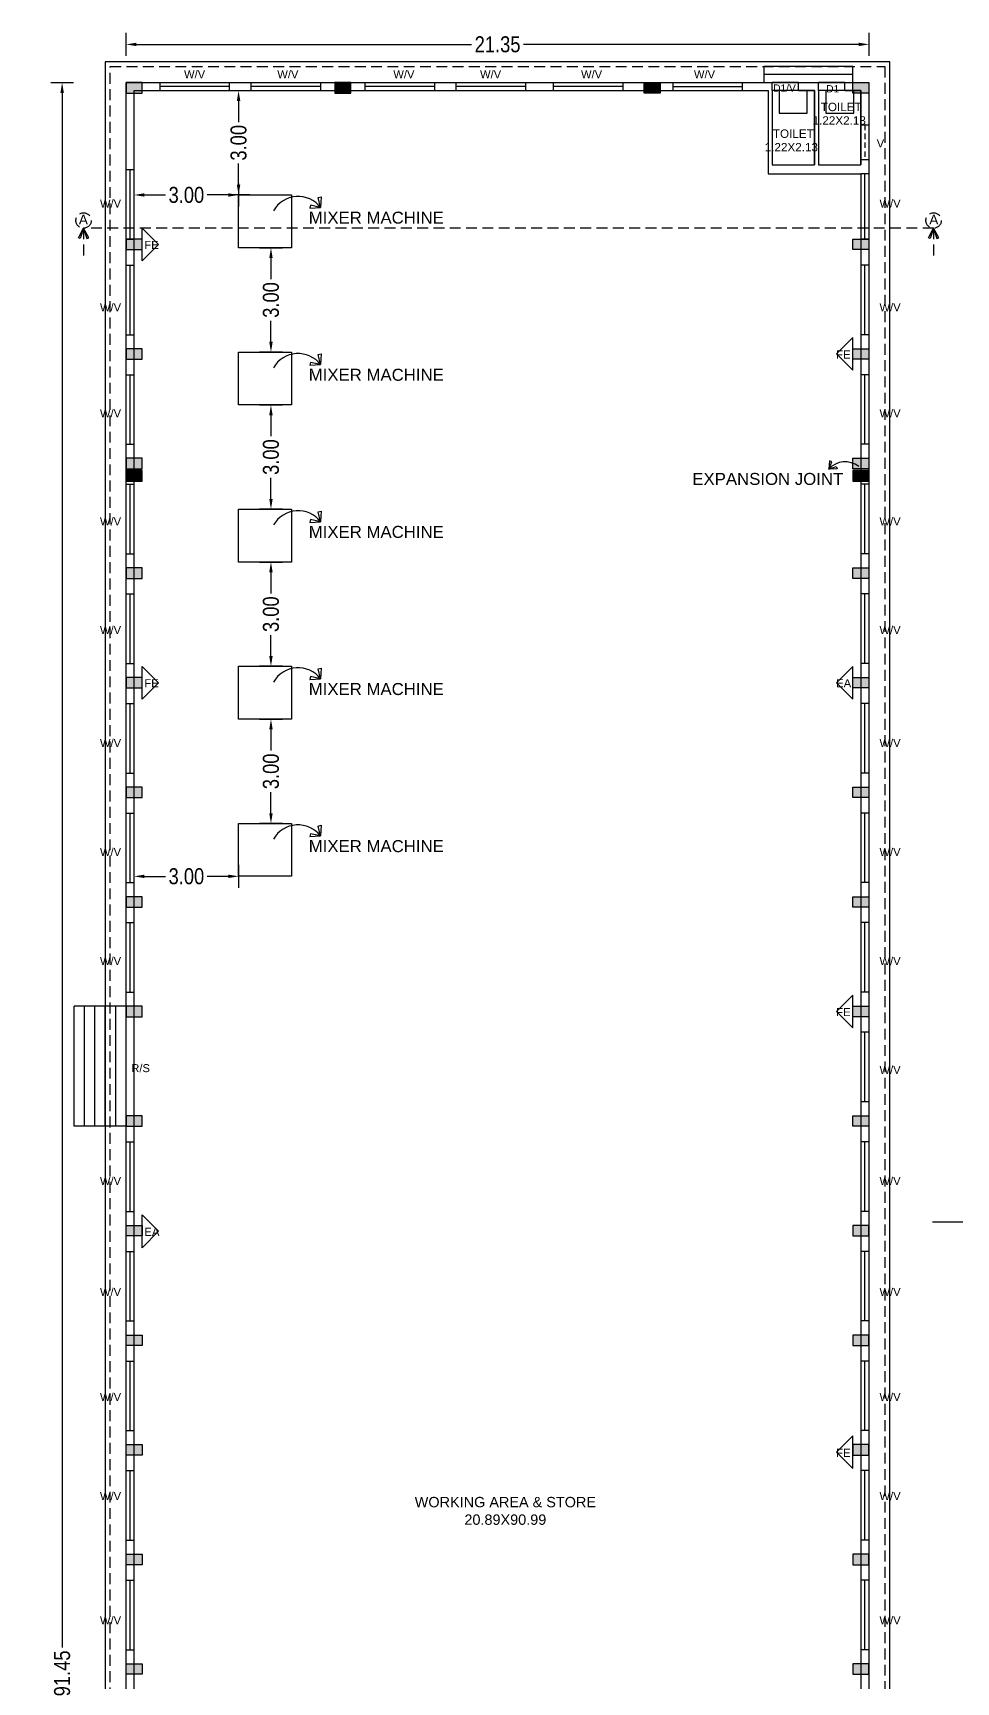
# Model space of a CAD drawing. Header units: metres. Extents: x 3177 to 3482, y -851 to -750.
# Drawn here: x 3177.24 to 3203.78, y -802.84 to -755.44 of the extents above; entities that cross this region are included whole.
import ezdxf

# ---------------------------------------------------------------- set-up
doc = ezdxf.new("R2010")
doc.units = ezdxf.units.M
doc.header["$LTSCALE"] = 1.25
doc.header["$MEASUREMENT"] = 0
doc.linetypes.add('AUDIT_I_220520063047-5', pattern=[0])
doc.linetypes.add('HIDDEN', pattern=[0.375, 0.25, -0.125])
doc.layers.get('Defpoints').update_dxf_attribs({"linetype": 'AUDIT_I_220520063047-5'})
doc.layers.add('BLK_1_COVERED_AREA', color=140, linetype='Continuous', plot=False)
for name, color, linetype in [('BLK_1_FLR_0_BLT_UP_AREA', 7, 'Continuous'), ('BLK_1_FLR_0_CARPET_AREA', 1, 'Continuous'), ('BLK_1_FLR_0_CHAJJA', 6, 'Continuous'), ('BLK_1_FLR_0_REGULAR_ROOM_1', 117, 'Continuous'), ('BLK_1_FLR_0_ROOM_1_LIGHT_VENTILATION_1', 7, 'Continuous'), ('BLK_1_FLR_0_URINAL', 235, 'Continuous'), ('BLK_1_FLR_0_WATER_CLOSET', 213, 'Continuous'), ('TOILET_VENTILATION', 6, 'Continuous'), ('WORKSHOP_AREA', 7, 'Continuous')]:
    doc.layers.add(name, color=color, linetype=linetype)
doc.styles.add('ARIAL', font='arial.ttf', dxfattribs={"height": 9.5})
doc.styles.add('ROOM TEXT 10.5', font='swissc.ttf')
doc.styles.add('style1', font='arial.ttf')
doc.dimstyles.new('plan outer', dxfattribs={"dimtxt": 0.46, "dimasz": 0.13, "dimexe": 0.18, "dimexo": 0.0625, "dimgap": 0.09, "dimtad": 0, "dimzin": 0, "dimdsep": 46, "dimtxsty": 'ROOM TEXT 10.5', "dimblk": 'A1', "dimcen": 0.09, "dimse1": 1, "dimse2": 1, "dimazin": 0, "dimtfac": 1, "dimtofl": 0, "dimtmove": 0, "dimatfit": 3, "dimfxl": 0, "dimtolj": 1, "dimtzin": 0, "dimarcsym": 0})

# ---------------------------------------------------------------- blocks, each defined once
blk = doc.blocks.new('A1')
at = {"color": 8, "lineweight": -2}
blk.add_line((0, 2.52), (0, -2.52), dxfattribs=at)
blk.add_solid([(-2.27, 0.38), (-2.27, -0.38), (0, 0)], dxfattribs=at)
blk = doc.blocks.new('*D1')
at = {"color": 0, "lineweight": -2, "ltscale": 25}
for p, q in [((3178.083, -756.994), (3178.083, -801.841)), ((3178.083, -848.184), (3178.083, -803.337))]:
    blk.add_line(p, q, dxfattribs=at)
at = {"layer": 'Defpoints', "color": 0, "linetype": 'ByBlock', "lineweight": -2, "ltscale": 25}
for p in [(3177.245, -756.864), (3178.083, -756.864), (3177.245, -848.314)]:
    blk.add_point(p, dxfattribs=at)
at = {"color": 0, "linetype": 'ByBlock', "lineweight": -2, "ltscale": 25, "xscale": 0.13, "yscale": 0.13, "zscale": 0.13}
for p, rotation in [((3178.083, -756.864), 90), ((3178.083, -848.314), 270)]:
    blk.add_blockref('A1', p, dxfattribs=dict(at, rotation=rotation))
at = {"color": 0, "linetype": 'ByBlock', "ltscale": 25, "insert": (3178.083, -802.589), "char_height": 0.46, "attachment_point": 5, "rotation": 90, "style": 'ROOM TEXT 10.5'}
blk.add_mtext('\\A1;91.45', dxfattribs=at)
blk = doc.blocks.new('*D2')
at = {"color": 0, "lineweight": -2, "ltscale": 25}
for p, q in [((3180.054, -755.766), (3189.854, -755.766)), ((3201.144, -755.766), (3191.344, -755.766))]:
    blk.add_line(p, q, dxfattribs=at)
at = {"layer": 'Defpoints', "color": 0, "linetype": 'ByBlock', "lineweight": -2, "ltscale": 25}
for p in [(3179.924, -755.766), (3179.924, -757.778), (3201.274, -757.778)]:
    blk.add_point(p, dxfattribs=at)
at = {"color": 0, "linetype": 'ByBlock', "lineweight": -2, "ltscale": 25, "xscale": 0.13, "yscale": 0.13, "zscale": 0.13, "rotation": 180}
blk.add_blockref('A1', (3179.924, -755.766), dxfattribs=at)
at = {"color": 0, "linetype": 'ByBlock', "lineweight": -2, "ltscale": 25, "xscale": 0.13, "yscale": 0.13, "zscale": 0.13}
blk.add_blockref('A1', (3201.274, -755.766), dxfattribs=at)
at = {"color": 0, "linetype": 'ByBlock', "ltscale": 25, "insert": (3190.599, -755.766), "char_height": 0.46, "attachment_point": 5, "style": 'ROOM TEXT 10.5'}
blk.add_mtext('\\A1;21.35', dxfattribs=at)
blk = doc.blocks.new('*D3')
at = {"color": 0, "lineweight": -2, "ltscale": 25}
for p, q in [((3183.154, -757.224), (3183.154, -757.997)), ((3183.154, -759.964), (3183.154, -759.191))]:
    blk.add_line(p, q, dxfattribs=at)
at = {"layer": 'Defpoints', "color": 0, "linetype": 'ByBlock', "lineweight": -2, "ltscale": 25}
for p in [(3183.154, -757.094), (3183.154, -757.094), (3183.154, -760.094)]:
    blk.add_point(p, dxfattribs=at)
at = {"color": 0, "linetype": 'ByBlock', "lineweight": -2, "ltscale": 25, "xscale": 0.13, "yscale": 0.13, "zscale": 0.13}
for p, rotation in [((3183.154, -757.094), 90), ((3183.154, -760.094), 270)]:
    blk.add_blockref('A1', p, dxfattribs=dict(at, rotation=rotation))
at = {"color": 0, "linetype": 'ByBlock', "ltscale": 25, "insert": (3183.154, -758.594), "char_height": 0.46, "attachment_point": 5, "rotation": 90, "style": 'ROOM TEXT 10.5'}
blk.add_mtext('\\A1;3.00', dxfattribs=at)
blk = doc.blocks.new('*D4')
at = {"color": 0, "lineweight": -2, "ltscale": 25}
for p, q in [((3180.284, -760.094), (3181.057, -760.094)), ((3183.024, -760.094), (3182.251, -760.094))]:
    blk.add_line(p, q, dxfattribs=at)
at = {"layer": 'Defpoints', "color": 0, "linetype": 'ByBlock', "lineweight": -2, "ltscale": 25}
for p in [(3180.154, -760.094), (3183.154, -760.094), (3183.154, -760.094)]:
    blk.add_point(p, dxfattribs=at)
at = {"color": 0, "linetype": 'ByBlock', "lineweight": -2, "ltscale": 25, "xscale": 0.13, "yscale": 0.13, "zscale": 0.13, "rotation": 180}
blk.add_blockref('A1', (3180.154, -760.094), dxfattribs=at)
at = {"color": 0, "linetype": 'ByBlock', "lineweight": -2, "ltscale": 25, "xscale": 0.13, "yscale": 0.13, "zscale": 0.13}
blk.add_blockref('A1', (3183.154, -760.094), dxfattribs=at)
at = {"color": 0, "linetype": 'ByBlock', "ltscale": 25, "insert": (3181.654, -760.094), "char_height": 0.46, "attachment_point": 5, "style": 'ROOM TEXT 10.5'}
blk.add_mtext('\\A1;3.00', dxfattribs=at)
blk = doc.blocks.new('*D5')
at = {"color": 0, "lineweight": -2, "ltscale": 25}
for p, q in [((3184.085, -761.744), (3184.085, -762.515)), ((3184.085, -764.48), (3184.085, -763.709))]:
    blk.add_line(p, q, dxfattribs=at)
at = {"layer": 'Defpoints', "color": 0, "linetype": 'ByBlock', "lineweight": -2, "ltscale": 25}
for p in [(3184.085, -761.614), (3184.085, -764.61), (3184.085, -764.61)]:
    blk.add_point(p, dxfattribs=at)
at = {"color": 0, "linetype": 'ByBlock', "lineweight": -2, "ltscale": 25, "xscale": 0.13, "yscale": 0.13, "zscale": 0.13}
for p, rotation in [((3184.085, -761.614), 90), ((3184.085, -764.61), 270)]:
    blk.add_blockref('A1', p, dxfattribs=dict(at, rotation=rotation))
at = {"color": 0, "linetype": 'ByBlock', "ltscale": 25, "insert": (3184.085, -763.112), "char_height": 0.46, "attachment_point": 5, "rotation": 90, "style": 'ROOM TEXT 10.5'}
blk.add_mtext('\\A1;3.00', dxfattribs=at)
blk = doc.blocks.new('*D6')
at = {"color": 0, "lineweight": -2, "ltscale": 25}
for p, q in [((3184.085, -766.26), (3184.085, -767.031)), ((3184.085, -768.996), (3184.085, -768.225))]:
    blk.add_line(p, q, dxfattribs=at)
at = {"layer": 'Defpoints', "color": 0, "linetype": 'ByBlock', "lineweight": -2, "ltscale": 25}
for p in [(3184.085, -766.13), (3184.085, -769.126), (3184.085, -769.126)]:
    blk.add_point(p, dxfattribs=at)
at = {"color": 0, "linetype": 'ByBlock', "lineweight": -2, "ltscale": 25, "xscale": 0.13, "yscale": 0.13, "zscale": 0.13}
for p, rotation in [((3184.085, -766.13), 90), ((3184.085, -769.126), 270)]:
    blk.add_blockref('A1', p, dxfattribs=dict(at, rotation=rotation))
at = {"color": 0, "linetype": 'ByBlock', "ltscale": 25, "insert": (3184.085, -767.628), "char_height": 0.46, "attachment_point": 5, "rotation": 90, "style": 'ROOM TEXT 10.5'}
blk.add_mtext('\\A1;3.00', dxfattribs=at)
blk = doc.blocks.new('*D7')
at = {"color": 0, "lineweight": -2, "ltscale": 25}
for p, q in [((3184.085, -770.776), (3184.085, -771.547)), ((3184.085, -773.512), (3184.085, -772.742))]:
    blk.add_line(p, q, dxfattribs=at)
at = {"layer": 'Defpoints', "color": 0, "linetype": 'ByBlock', "lineweight": -2, "ltscale": 25}
for p in [(3184.085, -770.646), (3184.085, -773.642), (3184.085, -773.642)]:
    blk.add_point(p, dxfattribs=at)
at = {"color": 0, "linetype": 'ByBlock', "lineweight": -2, "ltscale": 25, "xscale": 0.13, "yscale": 0.13, "zscale": 0.13}
for p, rotation in [((3184.085, -770.646), 90), ((3184.085, -773.642), 270)]:
    blk.add_blockref('A1', p, dxfattribs=dict(at, rotation=rotation))
at = {"color": 0, "linetype": 'ByBlock', "ltscale": 25, "insert": (3184.085, -772.144), "char_height": 0.46, "attachment_point": 5, "rotation": 90, "style": 'ROOM TEXT 10.5'}
blk.add_mtext('\\A1;3.00', dxfattribs=at)
blk = doc.blocks.new('*D8')
at = {"color": 0, "lineweight": -2, "ltscale": 25}
for p, q in [((3184.085, -775.292), (3184.085, -776.063)), ((3184.085, -778.029), (3184.085, -777.258))]:
    blk.add_line(p, q, dxfattribs=at)
at = {"layer": 'Defpoints', "color": 0, "linetype": 'ByBlock', "lineweight": -2, "ltscale": 25}
for p in [(3184.085, -775.162), (3184.085, -778.159), (3184.085, -778.159)]:
    blk.add_point(p, dxfattribs=at)
at = {"color": 0, "linetype": 'ByBlock', "lineweight": -2, "ltscale": 25, "xscale": 0.13, "yscale": 0.13, "zscale": 0.13}
for p, rotation in [((3184.085, -775.162), 90), ((3184.085, -778.159), 270)]:
    blk.add_blockref('A1', p, dxfattribs=dict(at, rotation=rotation))
at = {"color": 0, "linetype": 'ByBlock', "ltscale": 25, "insert": (3184.085, -776.661), "char_height": 0.46, "attachment_point": 5, "rotation": 90, "style": 'ROOM TEXT 10.5'}
blk.add_mtext('\\A1;3.00', dxfattribs=at)
blk = doc.blocks.new('*D9')
at = {"color": 0, "lineweight": -2, "ltscale": 25}
for p, q in [((3180.284, -779.679), (3181.057, -779.679)), ((3183.024, -779.679), (3182.251, -779.679))]:
    blk.add_line(p, q, dxfattribs=at)
at = {"layer": 'Defpoints', "color": 0, "linetype": 'ByBlock', "lineweight": -2, "ltscale": 25}
for p in [(3180.154, -779.679), (3180.154, -779.679), (3183.154, -779.679)]:
    blk.add_point(p, dxfattribs=at)
at = {"color": 0, "linetype": 'ByBlock', "lineweight": -2, "ltscale": 25, "xscale": 0.13, "yscale": 0.13, "zscale": 0.13}
for p, rotation in [((3180.154, -779.679), 179.9999999999978), ((3183.154, -779.679), 359.9999999999978)]:
    blk.add_blockref('A1', p, dxfattribs=dict(at, rotation=rotation))
at = {"color": 0, "linetype": 'ByBlock', "ltscale": 25, "insert": (3181.654, -779.679), "char_height": 0.46, "attachment_point": 5, "style": 'ROOM TEXT 10.5'}
blk.add_mtext('\\A1;3.00', dxfattribs=at)

msp = doc.modelspace()

# ---------------------------------------------------------------- hatches: boundary and pattern name
at = {"linetype": 'ByBlock', "ltscale": 25}
h = msp.add_hatch(color=0, dxfattribs=at)
h.dxf.hatch_style = 1
h.paths.add_polyline_path([(3195.274, -757.16394), (3194.814, -757.16394), (3194.814, -756.86394), (3195.274, -756.86394)])
h.paths.add_polyline_path([(3185.924, -757.16394), (3186.384, -757.16394), (3186.384, -756.86394), (3185.924, -756.86394)])
h.paths.add_polyline_path([(3195.274, -848.01394), (3194.814, -848.01394), (3194.814, -848.31394), (3195.274, -848.31394)])
h.paths.add_polyline_path([(3185.924, -848.01394), (3186.384, -848.01394), (3186.384, -848.31394), (3185.924, -848.31394)])
h.paths.add_polyline_path([(3201.274, -843.56394), (3200.814, -843.56394), (3200.814, -843.86394), (3201.274, -843.86394)])
h.paths.add_polyline_path([(3179.924, -843.56394), (3180.384, -843.56394), (3180.384, -843.86394), (3179.924, -843.86394)])
h.paths.add_polyline_path([(3201.274, -840.06394), (3200.814, -840.06394), (3200.814, -840.36394), (3201.274, -840.36394)])
h.paths.add_polyline_path([(3179.924, -840.06394), (3180.384, -840.06394), (3180.384, -840.36394), (3179.924, -840.36394)])
h.paths.add_polyline_path([(3201.274, -836.56394), (3200.814, -836.56394), (3200.814, -836.86394), (3201.274, -836.86394)])
h.paths.add_polyline_path([(3179.924, -836.56394), (3180.384, -836.56394), (3180.384, -836.86394), (3179.924, -836.86394)])
h.paths.add_polyline_path([(3201.274, -833.06394), (3200.814, -833.06394), (3200.814, -833.36394), (3201.274, -833.36394)])
h.paths.add_polyline_path([(3179.924, -833.06394), (3180.384, -833.06394), (3180.384, -833.36394), (3179.924, -833.36394)])
h.paths.add_polyline_path([(3201.274, -829.56394), (3200.814, -829.56394), (3200.814, -829.86394), (3201.274, -829.86394)])
h.paths.add_polyline_path([(3179.924, -829.56394), (3180.384, -829.56394), (3180.384, -829.86394), (3179.924, -829.86394)])
h.paths.add_polyline_path([(3201.274, -826.06394), (3200.814, -826.06394), (3200.814, -826.36394), (3201.274, -826.36394)])
h.paths.add_polyline_path([(3179.924, -826.06394), (3180.384, -826.06394), (3180.384, -826.36394), (3179.924, -826.36394)])
h.paths.add_polyline_path([(3201.274, -822.56394), (3200.814, -822.56394), (3200.814, -822.86394), (3201.274, -822.86394)])
h.paths.add_polyline_path([(3179.924, -822.56394), (3180.384, -822.56394), (3180.384, -822.86394), (3179.924, -822.86394)])
h.paths.add_polyline_path([(3201.274, -848.01394), (3200.814, -848.01394), (3200.814, -848.31394), (3201.274, -848.31394)])
h.paths.add_polyline_path([(3179.924, -848.01394), (3180.384, -848.01394), (3180.384, -848.31394), (3179.924, -848.31394)])
h.paths.add_polyline_path([(3201.274, -819.06394), (3200.814, -819.06394), (3200.814, -819.36394), (3201.274, -819.36394)])
h.paths.add_polyline_path([(3179.924, -819.06394), (3180.384, -819.06394), (3180.384, -819.36394), (3179.924, -819.36394)])
h.paths.add_polyline_path([(3201.274, -815.56394), (3200.814, -815.56394), (3200.814, -815.86394), (3201.274, -815.86394)])
h.paths.add_polyline_path([(3179.924, -815.56394), (3180.384, -815.56394), (3180.384, -815.86394), (3179.924, -815.86394)])
h.paths.add_polyline_path([(3201.274, -812.06394), (3200.814, -812.06394), (3200.814, -812.36394), (3201.274, -812.36394)])
h.paths.add_polyline_path([(3179.924, -812.06394), (3180.384, -812.06394), (3180.384, -812.36394), (3179.924, -812.36394)])
h.paths.add_polyline_path([(3201.274, -808.61394), (3200.814, -808.61394), (3200.814, -808.91394), (3201.274, -808.91394)])
h.paths.add_polyline_path([(3179.924, -808.61394), (3180.384, -808.61394), (3180.384, -808.91394), (3179.924, -808.91394)])
h.paths.add_polyline_path([(3201.274, -805.46394), (3200.814, -805.46394), (3200.814, -805.76394), (3201.274, -805.76394)])
h.paths.add_polyline_path([(3179.924, -805.46394), (3180.384, -805.46394), (3180.384, -805.76394), (3179.924, -805.76394)])
h.paths.add_polyline_path([(3201.274, -802.31394), (3200.814, -802.31394), (3200.814, -802.61394), (3201.274, -802.61394)])
h.paths.add_polyline_path([(3179.924, -802.31394), (3180.384, -802.31394), (3180.384, -802.61394), (3179.924, -802.61394)])
h.paths.add_polyline_path([(3201.274, -799.16394), (3200.814, -799.16394), (3200.814, -799.46394), (3201.274, -799.46394)])
h.paths.add_polyline_path([(3179.924, -799.16394), (3180.384, -799.16394), (3180.384, -799.46394), (3179.924, -799.46394)])
h.paths.add_polyline_path([(3201.274, -796.01394), (3200.814, -796.01394), (3200.814, -796.31394), (3201.274, -796.31394)])
h.paths.add_polyline_path([(3179.924, -796.01394), (3180.384, -796.01394), (3180.384, -796.31394), (3179.924, -796.31394)])
h.paths.add_polyline_path([(3201.274, -792.86394), (3200.814, -792.86394), (3200.814, -793.16394), (3201.274, -793.16394)])
h.paths.add_polyline_path([(3179.924, -792.86394), (3180.384, -792.86394), (3180.384, -793.16394), (3179.924, -793.16394)])
h.paths.add_polyline_path([(3201.274, -789.71394), (3200.814, -789.71394), (3200.814, -790.01394), (3201.274, -790.01394)])
h.paths.add_polyline_path([(3179.924, -789.71394), (3180.384, -789.71394), (3180.384, -790.01394), (3179.924, -790.01394)])
h.paths.add_polyline_path([(3201.274, -786.86394), (3200.814, -786.86394), (3200.814, -786.56394), (3201.274, -786.56394)])
h.paths.add_polyline_path([(3179.924, -786.86394), (3180.384, -786.86394), (3180.384, -786.56394), (3179.924, -786.56394)])
h.paths.add_polyline_path([(3201.274, -783.71394), (3200.814, -783.71394), (3200.814, -783.41394), (3201.274, -783.41394)])
h.paths.add_polyline_path([(3179.924, -783.71394), (3180.384, -783.71394), (3180.384, -783.41394), (3179.924, -783.41394)])
h.paths.add_polyline_path([(3201.274, -780.56394), (3200.814, -780.56394), (3200.814, -780.26394), (3201.274, -780.26394)])
h.paths.add_polyline_path([(3179.924, -780.56394), (3180.384, -780.56394), (3180.384, -780.26394), (3179.924, -780.26394)])
h.paths.add_polyline_path([(3201.274, -777.41394), (3200.814, -777.41394), (3200.814, -777.11394), (3201.274, -777.11394)])
h.paths.add_polyline_path([(3179.924, -777.41394), (3180.384, -777.41394), (3180.384, -777.11394), (3179.924, -777.11394)])
h.paths.add_polyline_path([(3201.274, -774.26394), (3200.814, -774.26394), (3200.814, -773.96394), (3201.274, -773.96394)])
h.paths.add_polyline_path([(3179.924, -774.26394), (3180.384, -774.26394), (3180.384, -773.96394), (3179.924, -773.96394)])
h.paths.add_polyline_path([(3201.274, -771.11394), (3200.814, -771.11394), (3200.814, -770.81394), (3201.274, -770.81394)])
h.paths.add_polyline_path([(3179.924, -771.11394), (3180.384, -771.11394), (3180.384, -770.81394), (3179.924, -770.81394)])
h.paths.add_polyline_path([(3201.274, -767.96394), (3200.814, -767.96394), (3200.814, -767.66394), (3201.274, -767.66394)])
h.paths.add_polyline_path([(3179.924, -767.96394), (3180.384, -767.96394), (3180.384, -767.66394), (3179.924, -767.66394)])
h.paths.add_polyline_path([(3201.274, -764.81394), (3200.814, -764.81394), (3200.814, -764.51394), (3201.274, -764.51394)])
h.paths.add_polyline_path([(3179.924, -764.81394), (3180.384, -764.81394), (3180.384, -764.51394), (3179.924, -764.51394)])
h.paths.add_polyline_path([(3201.274, -761.66394), (3200.814, -761.66394), (3200.814, -761.36394), (3201.274, -761.36394)])
h.paths.add_polyline_path([(3179.924, -761.66394), (3180.384, -761.66394), (3180.384, -761.36394), (3179.924, -761.36394)])
h.paths.add_polyline_path([(3201.274, -757.16394), (3200.814, -757.16394), (3200.814, -756.86394), (3201.274, -756.86394)])
h.paths.add_polyline_path([(3179.924, -757.16394), (3180.384, -757.16394), (3180.384, -756.86394), (3179.924, -756.86394)])
h = msp.add_hatch(color=0, dxfattribs=at)
h.dxf.hatch_style = 1
h.paths.add_polyline_path([(3185.924, -757.16394), (3186.384, -757.16394), (3186.384, -756.86394), (3185.924, -756.86394)])
h = msp.add_hatch(color=0, dxfattribs=at)
h.dxf.hatch_style = 1
h.paths.add_polyline_path([(3195.274, -757.16394), (3194.814, -757.16394), (3194.814, -756.86394), (3195.274, -756.86394)])
h = msp.add_hatch(color=0, dxfattribs=at)
h.dxf.hatch_style = 1
h.paths.add_polyline_path([(3180.384, -768.01695), (3179.924, -768.01695), (3179.924, -768.31695), (3180.384, -768.31695)])
h = msp.add_hatch(color=0, dxfattribs=at)
h.dxf.hatch_style = 1
h.paths.add_polyline_path([(3201.274, -768.01695), (3200.814, -768.01695), (3200.814, -768.31695), (3201.274, -768.31695)])

# ---------------------------------------------------------------- linework, layer by layer
at = {"color": 0, "linetype": 'ByBlock', "ltscale": 25}
for p, q in [((3200.814, -756.40394), (3198.259, -756.40394)), ((3198.259, -756.86394), (3198.259, -756.40394)), ((3200.814, -756.86394), (3200.814, -756.40394)), ((3200.814, -756.63394), (3198.259, -756.63394)), ((3198.489, -757.09394), (3198.489, -756.86394)), ((3199.249, -756.86394), (3198.489, -756.86394)), ((3199.249, -757.09394), (3199.249, -756.86394)), ((3199.824, -757.09394), (3199.824, -756.86394)), ((3200.584, -756.86394), (3199.824, -756.86394)), ((3200.584, -757.09394), (3200.584, -756.86394)), ((3201.044, -758.07394), (3201.274, -758.07394)), ((3201.044, -759.07394), (3201.274, -759.07394)), ((3185.44119, -760.16772), (3185.52416, -760.14689)), ((3185.51317, -760.45442), (3185.44119, -760.16772)), ((3185.52416, -760.14689), (3185.51317, -760.45442)), ((3185.22471, -760.38986), (3185.20603, -760.47334)), ((3185.20603, -760.47334), (3185.51317, -760.45442)), ((3185.51317, -760.45442), (3185.22471, -760.38986)), ((3185.22471, -764.90603), (3185.20603, -764.98951)), ((3185.20603, -764.98951), (3185.51317, -764.97058)), ((3185.51317, -764.97058), (3185.22471, -764.90603)), ((3185.44119, -764.68388), (3185.52416, -764.66305)), ((3185.51317, -764.97058), (3185.44119, -764.68388)), ((3185.52416, -764.66305), (3185.51317, -764.97058)), ((3200.13973, -767.73861), (3200.11611, -767.97833)), ((3200.11611, -767.97833), (3200.20325, -767.7645)), ((3200.20325, -767.7645), (3200.13973, -767.73861)), ((3200.11611, -767.97833), (3200.33394, -767.90172)), ((3200.3567, -767.96643), (3200.11611, -767.97833)), ((3200.33394, -767.90172), (3200.3567, -767.96643)), ((3185.44119, -769.20005), (3185.52416, -769.17922)), ((3185.51317, -769.48675), (3185.44119, -769.20005)), ((3185.52416, -769.17922), (3185.51317, -769.48675)), ((3185.22471, -769.4222), (3185.20603, -769.50568)), ((3185.20603, -769.50568), (3185.51317, -769.48675)), ((3185.51317, -769.48675), (3185.22471, -769.4222)), ((3185.22471, -773.93837), (3185.20603, -774.02184)), ((3185.20603, -774.02184), (3185.51317, -774.00292)), ((3185.51317, -774.00292), (3185.22471, -773.93837)), ((3185.44119, -773.71622), (3185.52416, -773.69539)), ((3185.51317, -774.00292), (3185.44119, -773.71622)), ((3185.52416, -773.69539), (3185.51317, -774.00292)), ((3185.44119, -778.23239), (3185.52416, -778.21156)), ((3185.51317, -778.51909), (3185.44119, -778.23239)), ((3185.52416, -778.21156), (3185.51317, -778.51909)), ((3185.22471, -778.45453), (3185.20603, -778.53801)), ((3185.20603, -778.53801), (3185.51317, -778.51909)), ((3185.51317, -778.51909), (3185.22471, -778.45453)), ((3178.424, -786.86394), (3178.424, -783.41394)), ((3179.924, -783.41394), (3178.424, -783.41394)), ((3178.724, -786.86394), (3178.724, -783.41394)), ((3179.024, -786.86394), (3179.024, -783.41394)), ((3179.324, -786.86394), (3179.324, -783.41394)), ((3179.624, -786.86394), (3179.624, -783.41394)), ((3179.924, -786.56394), (3179.924, -783.71394)), ((3179.924, -786.86394), (3178.424, -786.86394))]:
    msp.add_line(p, q, dxfattribs=at)
at = {"color": 0, "ltscale": 25}
for p, q in [((3179.924, -756.86394), (3198.489, -756.86394)), ((3179.924, -783.71394), (3179.924, -756.86394)), ((3180.88834, -756.86394), (3180.88834, -757.09394)), ((3182.88834, -756.86394), (3182.88834, -757.09394)), ((3183.51126, -756.86394), (3183.51126, -757.09394)), ((3185.51126, -756.86394), (3185.51126, -757.09394)), ((3186.78489, -756.86394), (3186.78489, -757.09394)), ((3188.78489, -756.86394), (3188.78489, -757.09394)), ((3189.40215, -756.86394), (3189.40215, -757.09394)), ((3191.40215, -756.86394), (3191.40215, -757.09394)), ((3192.20076, -756.86394), (3192.20076, -757.09394)), ((3194.20076, -756.86394), (3194.20076, -757.09394)), ((3195.6322, -756.86394), (3195.6322, -757.09394)), ((3197.6322, -756.86394), (3197.6322, -757.09394)), ((3199.249, -756.86394), (3199.824, -756.86394)), ((3200.584, -756.86394), (3201.274, -756.86394)), ((3201.274, -756.86394), (3201.274, -848.31394)), ((3180.154, -757.09394), (3198.374, -757.09394)), ((3180.154, -783.71394), (3180.154, -757.09394)), ((3182.88834, -756.97894), (3180.88834, -756.97894)), ((3185.51126, -756.97894), (3183.51126, -756.97894)), ((3188.78489, -756.97894), (3186.78489, -756.97894)), ((3191.40215, -756.97894), (3189.40215, -756.97894)), ((3194.20076, -756.97894), (3192.20076, -756.97894)), ((3195.6322, -756.97894), (3197.6322, -756.97894)), ((3198.374, -757.09394), (3198.374, -759.48894)), ((3198.489, -757.09394), (3198.489, -759.22394)), ((3199.249, -757.09394), (3199.709, -757.09394)), ((3199.709, -757.09394), (3199.709, -759.22394)), ((3199.824, -757.09394), (3199.824, -759.22394)), ((3200.584, -757.09394), (3201.044, -757.09394)), ((3201.044, -757.09394), (3201.044, -759.22394)), ((3198.489, -759.22394), (3199.709, -759.22394)), ((3199.824, -759.22394), (3201.044, -759.22394)), ((3179.924, -759.36394), (3180.154, -759.36394)), ((3180.039, -761.36394), (3180.039, -759.36394)), ((3198.374, -759.48894), (3201.044, -759.48894)), ((3201.044, -759.48894), (3201.044, -848.08394)), ((3201.274, -759.48894), (3201.044, -759.48894)), ((3201.159, -761.36394), (3201.159, -759.48894)), ((3180.384, -761.98388), (3180.384, -761.04401)), ((3180.85393, -761.51394), (3180.384, -761.04401)), ((3179.924, -761.36394), (3180.154, -761.36394)), ((3180.384, -761.98388), (3180.85393, -761.51394)), ((3201.274, -761.36394), (3201.044, -761.36394)), ((3179.924, -762.10965), (3180.154, -762.10965)), ((3180.039, -764.10965), (3180.039, -762.10965)), ((3201.274, -762.10965), (3201.044, -762.10965)), ((3201.159, -764.10965), (3201.159, -762.10965)), ((3179.924, -764.10965), (3180.154, -764.10965)), ((3200.34406, -764.66394), (3200.814, -764.19401)), ((3200.814, -765.13388), (3200.814, -764.19401)), ((3201.274, -764.10965), (3201.044, -764.10965)), ((3200.814, -765.13388), (3200.34406, -764.66394)), ((3179.924, -765.25965), (3180.154, -765.25965)), ((3180.039, -767.25965), (3180.039, -765.25965)), ((3201.274, -765.25965), (3201.044, -765.25965)), ((3201.159, -767.25965), (3201.159, -765.25965)), ((3179.924, -767.25965), (3180.154, -767.25965)), ((3201.274, -767.25965), (3201.044, -767.25965)), ((3179.924, -768.40965), (3180.154, -768.40965)), ((3180.039, -770.40965), (3180.039, -768.40965)), ((3201.274, -768.40965), (3201.044, -768.40965)), ((3201.159, -770.40965), (3201.159, -768.40965)), ((3179.924, -770.40965), (3180.154, -770.40965)), ((3201.274, -770.40965), (3201.044, -770.40965)), ((3179.924, -771.55965), (3180.154, -771.55965)), ((3180.039, -773.55965), (3180.039, -771.55965)), ((3201.274, -771.55965), (3201.044, -771.55965)), ((3201.159, -773.55965), (3201.159, -771.55965)), ((3179.924, -773.55965), (3180.154, -773.55965)), ((3180.384, -774.58388), (3180.384, -773.64401)), ((3180.85393, -774.11394), (3180.384, -773.64401)), ((3200.34406, -774.11394), (3200.814, -773.64401)), ((3200.814, -774.58388), (3200.814, -773.64401)), ((3201.274, -773.55965), (3201.044, -773.55965)), ((3180.384, -774.58388), (3180.85393, -774.11394)), ((3200.814, -774.58388), (3200.34406, -774.11394)), ((3179.924, -774.70965), (3180.154, -774.70965)), ((3180.039, -776.70965), (3180.039, -774.70965)), ((3201.274, -774.70965), (3201.044, -774.70965)), ((3201.159, -776.70965), (3201.159, -774.70965)), ((3179.924, -776.70965), (3180.154, -776.70965)), ((3201.274, -776.70965), (3201.044, -776.70965)), ((3179.924, -777.85965), (3180.154, -777.85965)), ((3180.039, -779.85965), (3180.039, -777.85965)), ((3201.274, -777.85965), (3201.044, -777.85965)), ((3201.159, -779.85965), (3201.159, -777.85965)), ((3179.924, -779.85965), (3180.154, -779.85965)), ((3201.274, -779.85965), (3201.044, -779.85965)), ((3179.924, -781.00965), (3180.154, -781.00965)), ((3180.039, -783.00965), (3180.039, -781.00965)), ((3201.274, -781.00965), (3201.044, -781.00965)), ((3201.159, -783.00965), (3201.159, -781.00965)), ((3179.924, -783.00965), (3180.154, -783.00965)), ((3201.274, -783.00965), (3201.044, -783.00965)), ((3200.34406, -783.56394), (3200.814, -783.09401)), ((3200.814, -784.03388), (3200.814, -783.09401)), ((3200.814, -784.03388), (3200.34406, -783.56394)), ((3201.274, -784.15965), (3201.044, -784.15965)), ((3201.159, -786.15965), (3201.159, -784.15965)), ((3201.274, -786.15965), (3201.044, -786.15965)), ((3179.924, -805.76394), (3179.924, -786.56394)), ((3180.154, -805.76394), (3180.154, -786.56394)), ((3179.924, -787.30965), (3180.154, -787.30965)), ((3180.039, -789.30965), (3180.039, -787.30965)), ((3201.274, -787.30965), (3201.044, -787.30965)), ((3201.159, -789.30965), (3201.159, -787.30965)), ((3179.924, -789.30965), (3180.154, -789.30965)), ((3180.384, -790.35231), (3180.384, -789.41245)), ((3180.85393, -789.88238), (3180.384, -789.41245)), ((3201.274, -789.30965), (3201.044, -789.30965)), ((3203.09618, -789.61424), (3229.44308, -789.61424)), ((3180.384, -790.35231), (3180.85393, -789.88238)), ((3179.924, -790.45965), (3180.154, -790.45965)), ((3180.039, -792.45965), (3180.039, -790.45965)), ((3201.274, -790.45965), (3201.044, -790.45965)), ((3201.159, -792.45965), (3201.159, -790.45965)), ((3179.924, -792.45965), (3180.154, -792.45965)), ((3201.274, -792.45965), (3201.044, -792.45965)), ((3179.924, -793.60965), (3180.154, -793.60965)), ((3180.039, -795.60965), (3180.039, -793.60965)), ((3201.274, -793.60965), (3201.044, -793.60965)), ((3201.159, -795.60965), (3201.159, -793.60965)), ((3179.924, -795.60965), (3180.154, -795.60965)), ((3200.34406, -796.23383), (3200.814, -795.7639)), ((3200.814, -796.70377), (3200.814, -795.7639)), ((3201.274, -795.60965), (3201.044, -795.60965)), ((3200.814, -796.70377), (3200.34406, -796.23383)), ((3179.924, -796.75965), (3180.154, -796.75965)), ((3180.039, -798.75965), (3180.039, -796.75965)), ((3201.274, -796.75965), (3201.044, -796.75965)), ((3201.159, -798.75965), (3201.159, -796.75965)), ((3179.924, -798.75965), (3180.154, -798.75965)), ((3201.274, -798.75965), (3201.044, -798.75965)), ((3179.924, -799.90965), (3180.154, -799.90965)), ((3180.039, -801.90965), (3180.039, -799.90965)), ((3201.274, -799.90965), (3201.044, -799.90965)), ((3201.159, -801.90965), (3201.159, -799.90965)), ((3179.924, -801.90965), (3180.154, -801.90965)), ((3201.274, -801.90965), (3201.044, -801.90965))]:
    msp.add_line(p, q, dxfattribs=at)
at = {"color": 0, "linetype": 'HIDDEN', "ltscale": 0.5}
msp.add_line((3201.159, -758.07394), (3201.159, -759.07394), dxfattribs=at)
at = {"color": 0, "linetype": 'ByBlock'}
for p, q in [((3178.55198, -761.32577), (3178.6994, -761.04996)), ((3178.6994, -761.04996), (3178.60422, -761.34275)), ((3178.6994, -761.04996), (3178.60422, -761.34275)), ((3178.6994, -761.04996), (3178.79458, -761.34275)), ((3178.84682, -761.32577), (3178.6994, -761.04996)), ((3202.9839, -761.32577), (3203.13132, -761.04996)), ((3203.13132, -761.04996), (3203.03614, -761.34275)), ((3203.13132, -761.04996), (3203.2265, -761.34275)), ((3203.13132, -761.04996), (3203.2265, -761.34275)), ((3203.27874, -761.32577), (3203.13132, -761.04996)), ((3178.79458, -761.34275), (3178.84682, -761.32577)), ((3203.03614, -761.34275), (3202.9839, -761.32577))]:
    msp.add_line(p, q, dxfattribs=at)
at = {"color": 0, "linetype": 'HIDDEN'}
for p, q in [((3203.13132, -761.04996), (3178.6994, -761.04996)), ((3178.6994, -761.04996), (3178.6994, -761.85758)), ((3203.13132, -761.04996), (3203.13132, -761.85758))]:
    msp.add_line(p, q, dxfattribs=at)
at = {"color": 0, "linetype": 'ByBlock', "lineweight": -2}
for p, q in [((3178.60422, -761.34275), (3178.55198, -761.32577)), ((3203.2265, -761.34275), (3203.27874, -761.32577))]:
    msp.add_line(p, q, dxfattribs=at)
at = {"color": 0, "linetype": 'HIDDEN'}
msp.add_lwpolyline([(3179.464, -756.40394), (3201.734, -756.40394), (3201.734, -848.77394), (3179.464, -848.77394)], close=True, dxfattribs=at)
at = {"color": 0, "ltscale": 25}
for points in [[(3179.924, -757.16394), (3180.384, -757.16394), (3180.384, -756.86394), (3179.924, -756.86394)], [(3201.274, -757.16394), (3200.814, -757.16394), (3200.814, -756.86394), (3201.274, -756.86394)], [(3183.154, -760.09394), (3184.674, -760.09394), (3184.674, -761.61394), (3183.154, -761.61394)], [(3179.924, -761.66394), (3180.384, -761.66394), (3180.384, -761.36394), (3179.924, -761.36394)], [(3201.274, -761.66394), (3200.814, -761.66394), (3200.814, -761.36394), (3201.274, -761.36394)], [(3179.924, -764.81394), (3180.384, -764.81394), (3180.384, -764.51394), (3179.924, -764.51394)], [(3201.274, -764.81394), (3200.814, -764.81394), (3200.814, -764.51394), (3201.274, -764.51394)], [(3179.924, -767.96394), (3180.384, -767.96394), (3180.384, -767.66394), (3179.924, -767.66394)], [(3201.274, -767.96394), (3200.814, -767.96394), (3200.814, -767.66394), (3201.274, -767.66394)], [(3179.924, -771.11394), (3180.384, -771.11394), (3180.384, -770.81394), (3179.924, -770.81394)], [(3201.274, -771.11394), (3200.814, -771.11394), (3200.814, -770.81394), (3201.274, -770.81394)], [(3179.924, -774.26394), (3180.384, -774.26394), (3180.384, -773.96394), (3179.924, -773.96394)], [(3201.274, -774.26394), (3200.814, -774.26394), (3200.814, -773.96394), (3201.274, -773.96394)], [(3179.924, -777.41394), (3180.384, -777.41394), (3180.384, -777.11394), (3179.924, -777.11394)], [(3201.274, -777.41394), (3200.814, -777.41394), (3200.814, -777.11394), (3201.274, -777.11394)], [(3179.924, -780.56394), (3180.384, -780.56394), (3180.384, -780.26394), (3179.924, -780.26394)], [(3201.274, -780.56394), (3200.814, -780.56394), (3200.814, -780.26394), (3201.274, -780.26394)], [(3179.924, -783.71394), (3180.384, -783.71394), (3180.384, -783.41394), (3179.924, -783.41394)], [(3201.274, -783.71394), (3200.814, -783.71394), (3200.814, -783.41394), (3201.274, -783.41394)], [(3179.924, -786.86394), (3180.384, -786.86394), (3180.384, -786.56394), (3179.924, -786.56394)], [(3201.274, -786.86394), (3200.814, -786.86394), (3200.814, -786.56394), (3201.274, -786.56394)]]:
    msp.add_lwpolyline(points, close=True, dxfattribs=at)
at = {"color": 0, "linetype": 'ByBlock'}
for points in [[(3179.924, -757.16394), (3180.384, -757.16394), (3180.384, -756.86394), (3179.924, -756.86394)], [(3185.924, -757.16394), (3186.384, -757.16394), (3186.384, -756.86394), (3185.924, -756.86394)], [(3195.274, -757.16394), (3194.814, -757.16394), (3194.814, -756.86394), (3195.274, -756.86394)], [(3201.274, -757.16394), (3200.814, -757.16394), (3200.814, -756.86394), (3201.274, -756.86394)], [(3179.924, -761.66394), (3180.384, -761.66394), (3180.384, -761.36394), (3179.924, -761.36394)], [(3201.274, -761.66394), (3200.814, -761.66394), (3200.814, -761.36394), (3201.274, -761.36394)], [(3179.924, -764.81394), (3180.384, -764.81394), (3180.384, -764.51394), (3179.924, -764.51394)], [(3201.274, -764.81394), (3200.814, -764.81394), (3200.814, -764.51394), (3201.274, -764.51394)], [(3179.924, -767.96394), (3180.384, -767.96394), (3180.384, -767.66394), (3179.924, -767.66394)], [(3201.274, -767.96394), (3200.814, -767.96394), (3200.814, -767.66394), (3201.274, -767.66394)], [(3180.384, -768.01695), (3179.924, -768.01695), (3179.924, -768.31695), (3180.384, -768.31695)], [(3201.274, -768.01695), (3200.814, -768.01695), (3200.814, -768.31695), (3201.274, -768.31695)], [(3179.924, -771.11394), (3180.384, -771.11394), (3180.384, -770.81394), (3179.924, -770.81394)], [(3201.274, -771.11394), (3200.814, -771.11394), (3200.814, -770.81394), (3201.274, -770.81394)], [(3179.924, -774.26394), (3180.384, -774.26394), (3180.384, -773.96394), (3179.924, -773.96394)], [(3201.274, -774.26394), (3200.814, -774.26394), (3200.814, -773.96394), (3201.274, -773.96394)], [(3179.924, -777.41394), (3180.384, -777.41394), (3180.384, -777.11394), (3179.924, -777.11394)], [(3201.274, -777.41394), (3200.814, -777.41394), (3200.814, -777.11394), (3201.274, -777.11394)], [(3179.924, -780.56394), (3180.384, -780.56394), (3180.384, -780.26394), (3179.924, -780.26394)], [(3201.274, -780.56394), (3200.814, -780.56394), (3200.814, -780.26394), (3201.274, -780.26394)], [(3179.924, -783.71394), (3180.384, -783.71394), (3180.384, -783.41394), (3179.924, -783.41394)], [(3201.274, -783.71394), (3200.814, -783.71394), (3200.814, -783.41394), (3201.274, -783.41394)], [(3179.924, -786.86394), (3180.384, -786.86394), (3180.384, -786.56394), (3179.924, -786.56394)], [(3201.274, -786.86394), (3200.814, -786.86394), (3200.814, -786.56394), (3201.274, -786.56394)], [(3179.924, -789.71394), (3180.384, -789.71394), (3180.384, -790.01394), (3179.924, -790.01394)], [(3201.274, -789.71394), (3200.814, -789.71394), (3200.814, -790.01394), (3201.274, -790.01394)], [(3179.924, -792.86394), (3180.384, -792.86394), (3180.384, -793.16394), (3179.924, -793.16394)], [(3201.274, -792.86394), (3200.814, -792.86394), (3200.814, -793.16394), (3201.274, -793.16394)], [(3179.924, -796.01394), (3180.384, -796.01394), (3180.384, -796.31394), (3179.924, -796.31394)], [(3201.274, -796.01394), (3200.814, -796.01394), (3200.814, -796.31394), (3201.274, -796.31394)], [(3179.924, -799.16394), (3180.384, -799.16394), (3180.384, -799.46394), (3179.924, -799.46394)], [(3201.274, -799.16394), (3200.814, -799.16394), (3200.814, -799.46394), (3201.274, -799.46394)], [(3179.924, -802.31394), (3180.384, -802.31394), (3180.384, -802.61394), (3179.924, -802.61394)], [(3201.274, -802.31394), (3200.814, -802.31394), (3200.814, -802.61394), (3201.274, -802.61394)]]:
    msp.add_lwpolyline(points, close=True, dxfattribs=at)
at = {"color": 0, "linetype": 'ByBlock', "ltscale": 25}
for points in [[(3183.154, -764.61011), (3184.674, -764.61011), (3184.674, -766.13011), (3183.154, -766.13011)], [(3183.154, -769.12628), (3184.674, -769.12628), (3184.674, -770.64628), (3183.154, -770.64628)], [(3183.154, -773.64244), (3184.674, -773.64244), (3184.674, -775.16244), (3183.154, -775.16244)], [(3183.154, -778.15861), (3184.674, -778.15861), (3184.674, -779.67861), (3183.154, -779.67861)]]:
    msp.add_lwpolyline(points, close=True, dxfattribs=at)
at = {"color": 0, "linetype": 'HIDDEN'}
for centre in [(3178.6994, -760.82804), (3203.13132, -760.82804)]:
    msp.add_circle(centre, 0.22192, dxfattribs=at)
at = {"color": 0, "linetype": 'ByBlock', "ltscale": 25}
for centre, radius, start, end in [((3184.86579, -760.95419), 0.81785, 37.667992, 150.165759), ((3184.86579, -765.47036), 0.81785, 37.667992, 150.165759), ((3200.58744, -768.38574), 0.623, 50.919649, 139.160122), ((3184.86579, -769.98653), 0.81785, 37.667992, 150.165759), ((3184.86579, -774.50269), 0.81785, 37.667992, 150.165759), ((3184.86579, -779.01886), 0.81785, 37.667992, 150.165759)]:
    msp.add_arc(centre, radius, start, end, dxfattribs=at)
at = {"layer": 'BLK_1_COVERED_AREA', "ltscale": 400}
msp.add_lwpolyline([(3201.274, -848.31394), (3179.924, -848.31394), (3179.924, -756.86394), (3201.274, -756.86394)], close=True, dxfattribs=at)
at = {"layer": 'BLK_1_FLR_0_BLT_UP_AREA', "color": 45, "ltscale": 400}
msp.add_lwpolyline([(3201.274, -848.31394), (3179.924, -848.31394), (3179.924, -756.86394), (3201.274, -756.86394)], close=True, dxfattribs=at)
at = {"layer": 'BLK_1_FLR_0_CARPET_AREA', "color": 45, "ltscale": 400}
msp.add_lwpolyline([(3201.274, -848.31394), (3179.924, -848.31394), (3179.924, -756.86394), (3201.274, -756.86394)], close=True, dxfattribs=at)
at = {"layer": 'BLK_1_FLR_0_CHAJJA'}
msp.add_lwpolyline([(3179.924, -756.86394), (3201.274, -756.86394), (3201.274, -807.60675), (3201.874, -807.60675), (3201.874, -756.26394), (3179.324, -756.26394), (3179.324, -807.60675), (3179.924, -807.60675)], close=True, dxfattribs=at)
at = {"layer": 'BLK_1_FLR_0_REGULAR_ROOM_1', "color": 4}
for points in [[(3180.154, -757.0931), (3198.374, -757.09394), (3198.37389, -759.48894), (3201.04389, -759.48906), (3201.03977, -848.08406), (3180.14978, -848.0131)], [(3180.15411, -757.0931), (3198.37411, -757.09394), (3198.374, -759.48894), (3201.044, -759.48906), (3201.03989, -848.08406), (3180.14989, -848.0131)]]:
    msp.add_lwpolyline(points, close=True, dxfattribs=at)
at = {"layer": 'BLK_1_FLR_0_ROOM_1_LIGHT_VENTILATION_1', "color": 4}
msp.add_lwpolyline([(3180.154, -757.0931), (3198.374, -757.09394), (3198.37389, -759.48894), (3201.04389, -759.48906), (3201.03977, -848.08406), (3180.14978, -848.0131)], close=True, dxfattribs=at)
at = {"layer": 'BLK_1_FLR_0_URINAL', "ltscale": 400}
msp.add_lwpolyline([(3198.489, -759.22394), (3199.709, -759.22394), (3199.709, -757.09394), (3198.489, -757.09394)], close=True, dxfattribs=at)
at = {"layer": 'BLK_1_FLR_0_WATER_CLOSET', "color": 2}
msp.add_lwpolyline([(3199.709, -757.09394), (3198.489, -757.09394), (3198.489, -759.22394), (3199.709, -759.22394)], close=True, dxfattribs=at)
at = {"layer": 'BLK_1_FLR_0_WATER_CLOSET', "ltscale": 400}
msp.add_lwpolyline([(3199.824, -759.22394), (3201.044, -759.22394), (3201.044, -757.09394), (3199.824, -757.09394)], close=True, dxfattribs=at)
at = {"layer": 'BLK_1_FLR_0_WATER_CLOSET', "color": 1}
msp.add_lwpolyline([(3199.824, -759.22394), (3201.044, -759.22394), (3201.044, -757.09394), (3199.824, -757.09394)], close=True, dxfattribs=at)
at = {"layer": 'TOILET_VENTILATION'}
for points in [[(3199.49541, -757.09394), (3198.68879, -757.09394), (3198.6888, -757.73834), (3199.49541, -757.73834)], [(3200.8373, -757.09394), (3200.03069, -757.09394), (3200.03069, -757.73834), (3200.8373, -757.73834)]]:
    msp.add_lwpolyline(points, close=True, dxfattribs=at)
at = {"layer": 'WORKSHOP_AREA', "color": 4}
msp.add_lwpolyline([(3180.15411, -757.0931), (3198.37411, -757.09394), (3198.374, -759.48894), (3201.044, -759.48906), (3201.03989, -848.08406), (3180.14989, -848.0131)], close=True, dxfattribs=at)

# ---------------------------------------------------------------- texts
at = {"color": 0, "linetype": 'Continuous', "style": 'ARIAL'}
for s, height, p in [('W/V', 0.23, (3181.58707, -756.74167)), ('W/V', 0.23, (3184.26732, -756.74167)), ('W/V', 0.23, (3187.60298, -756.74167)), ('W/V', 0.23, (3190.09558, -756.74167)), ('W/V', 0.23, (3192.99764, -756.74167)), ('W/V', 0.23, (3196.24351, -756.74167)), ('D1/V', 0.2093, (3198.52033, -757.12482)), ('D1', 0.2093, (3200.04527, -757.14551)), ('1.22X2.13', 0.240593, (3199.65293, -758.07313)), ('TOILET', 0.240593, (3199.88827, -757.68425)), ('TOILET', 0.240593, (3198.51153, -758.45223)), ('1.22X2.13', 0.240593, (3198.27619, -758.84111)), ('V', 0.23, (3201.49679, -758.72763)), ('W/V', 0.23, (3179.17039, -760.45486)), ('W/V', 0.23, (3201.57769, -760.45486)), ('MIXER MACHINE', 0.345, (3185.17119, -760.91863)), ('FE', 0.234766, (3180.44313, -761.6478)), ('W/V', 0.23, (3179.17039, -763.43993)), ('W/V', 0.23, (3201.57769, -763.43993)), ('FE', 0.234766, (3200.32648, -764.7978)), ('MIXER MACHINE', 0.345, (3185.17119, -765.4348)), ('W/V', 0.23, (3179.17039, -766.48499)), ('W/V', 0.23, (3201.57769, -766.48499)), ('EXPANSION JOINT', 0.345, (3196.19705, -768.42856)), ('W/V', 0.23, (3179.17039, -769.59333)), ('MIXER MACHINE', 0.345, (3185.17119, -769.95097)), ('W/V', 0.23, (3201.57769, -769.59333)), ('W/V', 0.23, (3179.17039, -772.71556)), ('W/V', 0.23, (3201.57769, -772.71556)), ('FE', 0.234766, (3180.44313, -774.2478)), ('EA', 0.234766, (3200.32648, -774.2478)), ('MIXER MACHINE', 0.345, (3185.17119, -774.46714)), ('W/V', 0.23, (3179.17039, -775.96158)), ('W/V', 0.23, (3201.57769, -775.96158)), ('MIXER MACHINE', 0.345, (3185.17119, -778.9833)), ('W/V', 0.23, (3179.17039, -779.09366)), ('W/V', 0.23, (3201.57769, -779.09366)), ('W/V', 0.23, (3179.17039, -782.23025)), ('W/V', 0.23, (3201.57769, -782.23025)), ('FE', 0.234766, (3200.32648, -783.6978)), ('R/S', 0.23, (3180.07123, -785.30697)), ('W/V', 0.23, (3201.57769, -785.35724)), ('W/V', 0.23, (3179.17039, -788.55066)), ('W/V', 0.23, (3201.57769, -788.55066)), ('EA', 0.234766, (3180.44313, -790.01624)), ('W/V', 0.23, (3179.17039, -791.73937)), ('W/V', 0.23, (3201.57769, -791.73937)), ('W/V', 0.23, (3179.17039, -794.76006)), ('W/V', 0.23, (3201.57769, -794.76006)), ('FE', 0.234766, (3200.32648, -796.36769)), ('W/V', 0.23, (3179.17039, -797.60761)), ('WORKING AREA & STORE', 0.2970282, (3188.21785, -797.81304)), ('W/V', 0.23, (3201.57769, -797.60761)), ('20.89X90.99', 0.2970282, (3189.64531, -798.31826)), ('W/V', 0.23, (3179.17039, -801.17956)), ('W/V', 0.23, (3201.57769, -801.17956))]:
    msp.add_text(s, height=height, dxfattribs=at).set_placement(p)
at = {"color": 0, "linetype": 'ByBlock', "style": 'style1'}
for p in [(3178.56182, -760.94117), (3203.00722, -760.94117)]:
    msp.add_text('A', height=0.28083, dxfattribs=at).set_placement(p)

# ---------------------------------------------------------------- dimensions: what is measured, and where the dimension line sits
at = {"color": 0, "linetype": 'ByBlock', "ltscale": 25}
for p1, p2, distance, picture, middle in [((3201.274, -757.77847), (3179.924, -757.77847), -2.0126, '*D2', (3190.599, -755.76588)), ((3177.24468, -848.31394), (3177.24468, -756.86394), -0.83864, '*D1', (3178.08332, -802.58894)), ((3183.154, -760.09394), (3183.154, -757.09394), 0, '*D3', (3183.154, -758.59394)), ((3180.154, -760.09394), (3183.154, -760.09394), 0, '*D4', (3181.654, -760.09394)), ((3184.08473, -761.61394), (3184.08473, -764.61011), 0, '*D5', (3184.08473, -763.11202)), ((3184.08473, -766.13011), (3184.08473, -769.12628), 0, '*D6', (3184.08473, -767.62819)), ((3184.08473, -770.64628), (3184.08473, -773.64244), 0, '*D7', (3184.08473, -772.14436)), ((3184.08473, -775.16244), (3184.08473, -778.15861), 0, '*D8', (3184.08473, -776.66053)), ((3183.154, -779.67861), (3180.154, -779.67861), 0, '*D9', (3181.654, -779.67861))]:
    dim = msp.add_aligned_dim(p1=p1, p2=p2, distance=distance, dimstyle='plan outer', override={"dimfxl": 0.18, "dimfxlon": 1, "dimarcsym": 1}, dxfattribs=at)
    dim.commit()
    dim.dimension.update_dxf_attribs({"geometry": picture, "text_midpoint": middle})

doc.saveas('drawing.dxf')
